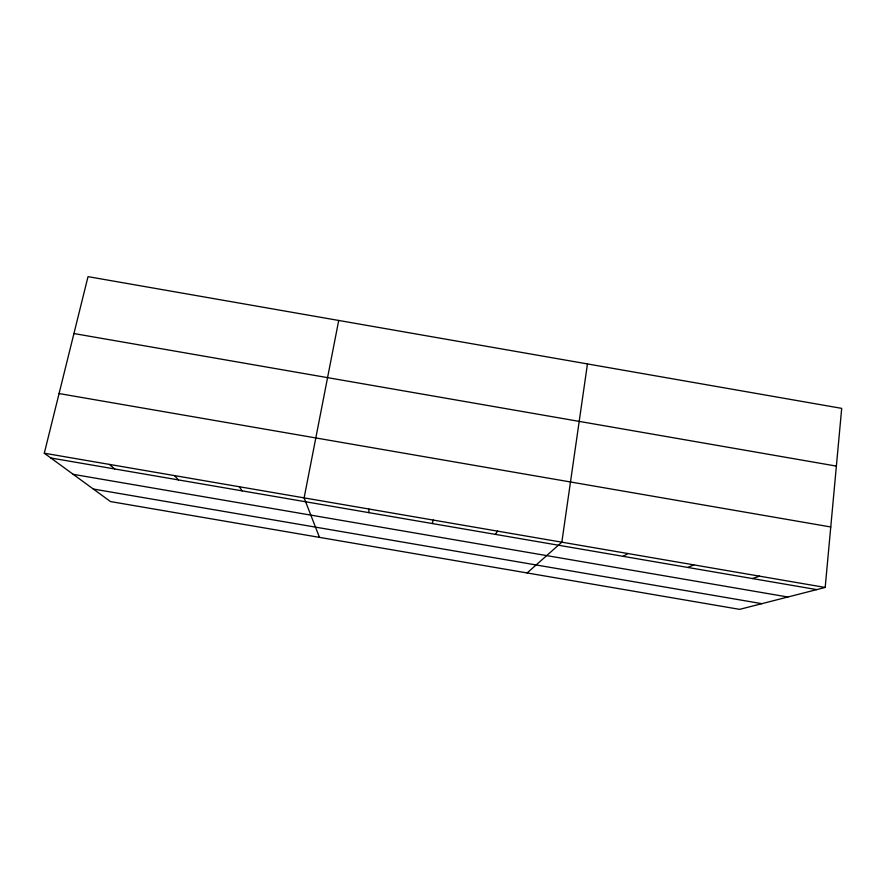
<?xml version="1.0" encoding="UTF-8"?>
<svg xmlns="http://www.w3.org/2000/svg" width="886" height="886" viewBox="0 0 886 886"><rect width="100%" height="100%" fill="white"/><g stroke="black" fill="none" stroke-linecap="round" stroke-linejoin="round"><path stroke-width="1.33" d="M825.187 587.451L841.7 408.368L88.024 276.642L44.3 453.211L110.473 501.565L739.633 609.358L825.187 587.451L44.3 453.211M587.451 363.936L561.835 542.177L527.115 572.943M338.718 320.455L304.12 497.877L319.469 537.37M432.279 523.537L433.243 520.071M495.407 534.38L497.6 531.135M623.201 556.342L627.875 553.529M687.846 567.45L693.782 564.858M752.369 578.547L759.557 576.166M50.834 457.984L816.759 589.611M73.206 474.331L787.864 597.009M93.307 489.028L761.86 603.665M73.937 333.546L836.373 466.102M59.074 393.561L830.769 526.971M109.454 464.419L114.726 468.971M174.476 475.594L178.485 479.924M239.364 486.746L242.122 490.855M368.742 508.985L369.019 512.662"/></g></svg>
